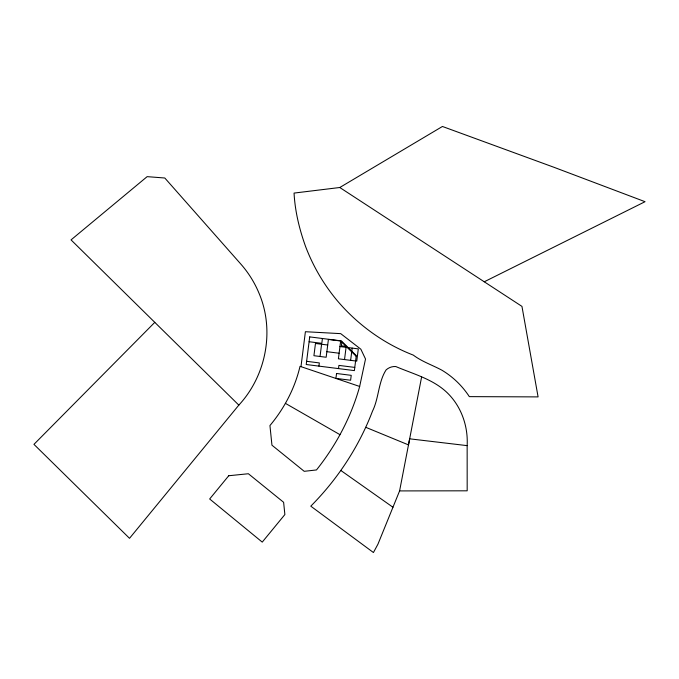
<?xml version="1.0" encoding="UTF-8"?>
<svg xmlns="http://www.w3.org/2000/svg" width="679" height="679" viewBox="0 0 679 679"><rect width="100%" height="100%" fill="white"/><g stroke="black" fill="none" stroke-linecap="round" stroke-linejoin="round"><path stroke-width="1.02" d="M300.984 366.652L305.397 331.717L340.714 333.644L360.855 349.201L365.514 359.021L359.666 386.461C351.255 416.864 336.105 445.322 316.482 469.944L304.217 471.319L271.948 445.195L269.945 425.546C284.289 408.427 294.932 388.125 300.025 366.329L359.666 386.461M318.926 366.125L319.334 362.925L306.628 361.313M320.038 356.475L321.591 344.236M322.423 338.507L321.812 343.336L309.106 341.732M338.515 368.595L338.914 365.395L354.777 367.407M341.851 342.174L341.393 345.815L346.154 346.417M344.525 359.573L346.069 347.334M350.644 360.345L352.189 348.106M421.6 377.04L399.591 490.917L377.948 544.168L373.433 552.528L310.787 506.161C337.556 479.247 358.928 446.765 372.474 411.211C378.95 398.157 378.237 382.031 386.139 369.86C388.804 367.517 392.267 366.253 395.815 366.55C413.952 374.273 434.594 379.527 448.743 394.287C461.822 407.867 468.179 426.93 467.152 445.636L467.177 490.815L399.591 490.917M238.83 405.117C266.321 375.479 274.936 330.019 258.818 292.742A104.379 104.379 0 0 0 240.782 264.021L164.802 178.008L147.139 176.65L71.04 239.891L238.83 405.117L129.519 538.32L33.95 444.355L154.787 322.355M339.78 187.506L521.956 306.39L538.091 396.901L469.325 396.629C462.306 385.876 452.893 376.76 441.859 370.174C432.345 365.047 422.015 361.678 413.282 355.1C383.839 343.735 357.587 324.672 337.208 300.619A189.322 189.322 0 0 1 305.525 246.358C299.38 229.213 295.026 211.305 294.058 193.082L339.78 187.506L442.436 126.472L554.056 167.323L645.05 201.697L484.246 281.785M467.152 445.636L409.658 438.821L408.495 444.898L365.811 427.329M327.711 345.008L315.472 343.464L313.919 355.703L326.158 357.256L328.415 339.441L340.654 340.985L338.405 358.801L356.764 361.126L358.308 348.879L339.95 346.562M326.871 351.68L339.11 353.224M285.392 403.343L339.975 434.679M340.79 470.437L392.954 507.247M340.451 340.782L356.186 356.314M309.717 336.894L306.221 364.513L354.379 370.607L356.271 355.618L341.359 340.9L309.717 336.894M336.546 373.492L335.927 378.381L350.61 380.24L351.23 375.343L336.546 373.492M228.738 475.741L209.667 498.98L262.247 542.114L284.874 514.555L283.618 502.29L248.378 473.738L228.738 475.741"/></g></svg>
